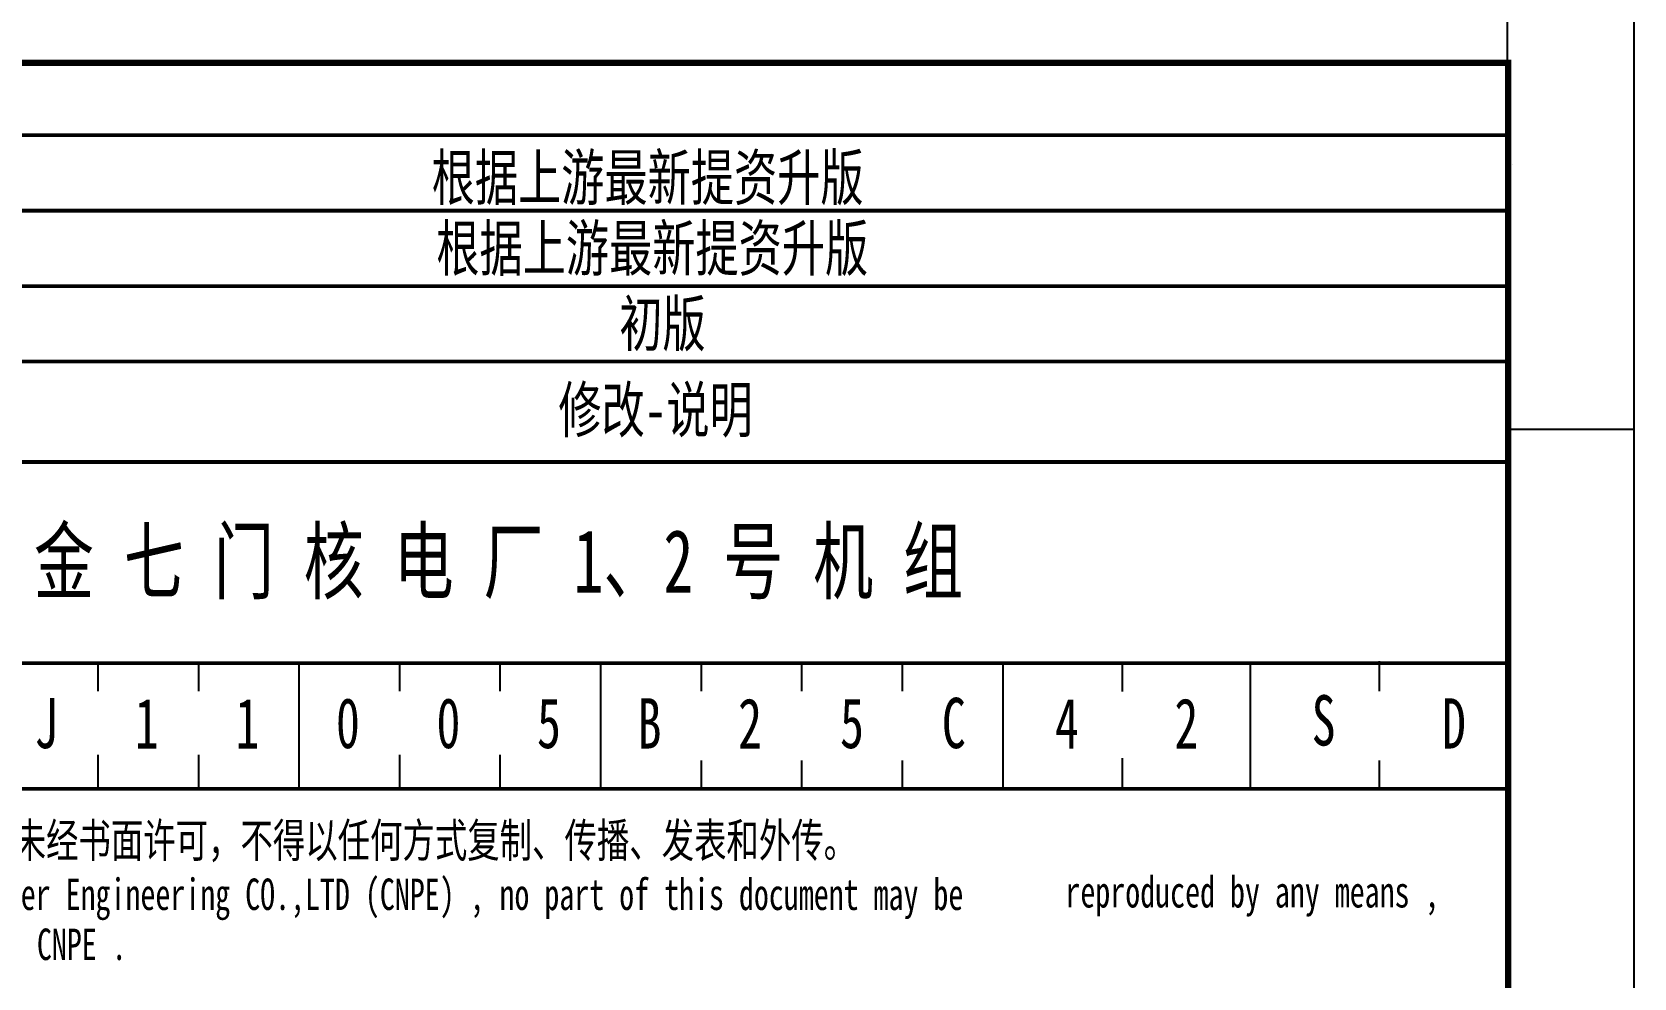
# Model space of a CAD drawing. Extents: x -383207 to 558143, y -95136 to 11777.
# Drawn here: x 449651 to 452838, y -92249 to -90368 of the extents above; entities that cross this region are included whole.
import ezdxf

# ---------------------------------------------------------------- set-up
doc = ezdxf.new("R2010")
doc.units = 0
doc.layers.get('0').update_dxf_attribs({"linetype": 'CONTINUOUS'})
doc.layers.add('1', color=7, linetype='CONTINUOUS')
doc.layers.add('B版云线202106', color=2, linetype='CONTINUOUS')
doc.styles.add('宋体', font='', dxfattribs={"width": 0.7})
doc.styles.get('宋体').set_extended_font_data('SimSun')

# ---------------------------------------------------------------- blocks, each defined once
blk = doc.blocks.new('tk1')
at = {"color": 4, "flags": 128}
blk.add_lwpolyline([(82683.8, -541567.7), (82683.8, -562592.7)], dxfattribs=at)
blk.add_lwpolyline([(46133.8, -541817.7), (82431.8, -541817.7), (82431.8, -562342.7), (46133.8, -562342.7)], close=True)
at = {"flags": 128}
blk.add_lwpolyline([(82433.8, -559777.1), (82683.8, -559777.1)], dxfattribs=at)

msp = doc.modelspace()

# ---------------------------------------------------------------- linework, layer by layer
msp.add_lwpolyline([(415663.1, -72948.5), (452838.1, -72948.5), (452838.1, -93973.5), (415663.1, -93973.5)], close=True)
at = {"layer": '1', "color": 2}
for p, q in [((452588.1, -92222.1), (452588.1, -90429.3)), ((452596.5, -90631.6), (452596.5, -90631.6)), ((452596.5, -90631.6), (452596.5, -90631.6)), ((452596.5, -90631.6), (452596.5, -90631.6)), ((452596.5, -90631.6), (452596.5, -90631.6)), ((449783, -91679.4), (449783, -91623.4)), ((449983, -91679.4), (449983, -91623.4)), ((450183, -91873.4), (450183, -91623.4)), ((450383, -91679.4), (450383, -91623.4)), ((450583, -91679.4), (450583, -91623.4)), ((450783.1, -91873.4), (450783.1, -91623.4)), ((450983.1, -91679.4), (450983.1, -91623.4)), ((451183.1, -91679.4), (451183.1, -91623.4)), ((451383.1, -91679.4), (451383.1, -91623.4)), ((451583.1, -91873.4), (451583.1, -91623.4)), ((451820.4, -91679.6), (451820.4, -91623.4)), ((452075.4, -91875), (452075.4, -91624.9)), ((452331.6, -91679.4), (452331.6, -91619.1)), ((449783, -91873.4), (449782.8, -91805.5)), ((449983, -91873.4), (449983, -91805.5)), ((450383, -91873.4), (450383, -91805.5)), ((450583, -91873.4), (450583, -91805.5)), ((450983.1, -91873.4), (450983.1, -91816.8)), ((451183.1, -91873.4), (451183.1, -91816.8)), ((451383.1, -91873.4), (451383.1, -91816.8)), ((451820.4, -91871.1), (451820.4, -91812.5)), ((452331.6, -91873.4), (452331.6, -91816.8)), ((452583.1, -91873.4), (448082.9, -91873.4))]:
    msp.add_line(p, q, dxfattribs=at)
at = {"layer": '1'}
msp.add_line((452585.1, -92230.7), (452585.1, -90438), dxfattribs=at)
at = {"layer": '1', "color": 7}
msp.add_line((452593.6, -90640.3), (452593.6, -90640.3), dxfattribs=at)
msp.add_line((452593.6, -90640.3), (452593.6, -90640.3), dxfattribs=at)
msp.add_line((452593.6, -90640.3), (452593.6, -90640.3), dxfattribs=at)
msp.add_line((452593.6, -90640.3), (452593.6, -90640.3), dxfattribs=at)
at = {"layer": '1', "color": 2, "const_width": 12.5}
msp.add_lwpolyline([(448087.9, -93723.5), (452588.1, -93723.5), (452588.1, -90429.3), (448087.9, -90429.3)], close=True, dxfattribs=at)
at = {"layer": '1', "color": 2, "const_width": 7.5}
for points in [[(448082.9, -90573.4), (452583.1, -90573.4)], [(448082.9, -90723.4), (452583.1, -90723.4)], [(448082.9, -90873.4), (452583.1, -90873.4)], [(448082.9, -91023.4), (452583.1, -91023.4)], [(448082.9, -91223.4), (452583.1, -91223.4)], [(448082.9, -91623.4), (452583.1, -91623.4)], [(448082.9, -91873.4), (452583.1, -91873.4)], [(448087.9, -91873.4), (452588.1, -91873.4)]]:
    msp.add_lwpolyline(points, dxfattribs=at)

# ---------------------------------------------------------------- block references
at = {"layer": 'B版云线202106'}
msp.add_blockref('tk1', (370154.3, 468619.2), dxfattribs=at)

# ---------------------------------------------------------------- texts
at = {"color": 2, "style": '宋体', "width": 0.7}
msp.add_text('浙 江 金 七 门 核 电 厂 1、2 号 机 组', height=125.006, dxfattribs=at).set_placement((449297.5, -91482.9))
at = {"color": 2, "linetype": 'Continuous', "char_height": 100, "attachment_point": 5, "style": '宋体'}
for s, insert in [('J', (449679.7, -91743.2)), ('1', (449879.8, -91743.2)), ('1', (450079.8, -91743.2)), ('0', (450279.8, -91743.2)), ('B', (450879.8, -91743.2)), ('2', (451079.8, -91743.2)), ('5', (451282.6, -91743.2)), ('C', (451485.1, -91743.2)), ('4', (451710.2, -91743.2)), ('2', (451947.7, -91743.2)), ('S', (452220.8, -91737.9)), ('D', (452479.9, -91743.2))]:
    msp.add_mtext_dynamic_manual_height_columns(s, width=169.011, gutter_width=25, heights=[0], dxfattribs=dict(at, insert=insert))
at = {"color": 1, "linetype": 'Continuous', "char_height": 100, "attachment_point": 5, "style": '宋体'}
for s, insert in [('0', (450479.8, -91743.2)), ('5', (450679.8, -91743.2))]:
    msp.add_mtext_dynamic_manual_height_columns(s, width=100.005, gutter_width=1, heights=[0], dxfattribs=dict(at, insert=insert))
at = {"layer": '1', "color": 6, "style": '宋体', "width": 0.7}
msp.add_text('根据上游最新提资升版', height=90, dxfattribs=at).set_placement((450446.4, -90702.4))
at = {"layer": '1', "color": 2, "style": '宋体', "width": 0.7}
for s, p in [('根据上游最新提资升版', (450455.6, -90843.1)), ('初版', (450819.7, -90993.1)), ('修改-说明', (450698.6, -91164.3))]:
    msp.add_text(s, height=90, dxfattribs=at).set_placement(p)
at = {"layer": '1', "color": 2, "ltscale": 0.8, "style": '宋体', "width": 0.7}
for s, height, p in [('本文件产权属中国核电工程有限公司（CNPE）所有，未经书面许可，不得以任何方式复制、传播、发表和外传。', 67.503, (448132.9, -92009.5)), ('This document is the property of China Nuclear Power Engineering CO.,LTD (CNPE) , no part of this document may be', 62.5031, (448140.8, -92114.3)), ('reproduced by any means , ', 62.503, (451707.1, -92109.3)), ('nor transmitted without the written  permission of CNPE .', 62.503, (448143.2, -92213.8))]:
    msp.add_text(s, height=height, dxfattribs=at).set_placement(p)

doc.saveas('drawing.dxf')
